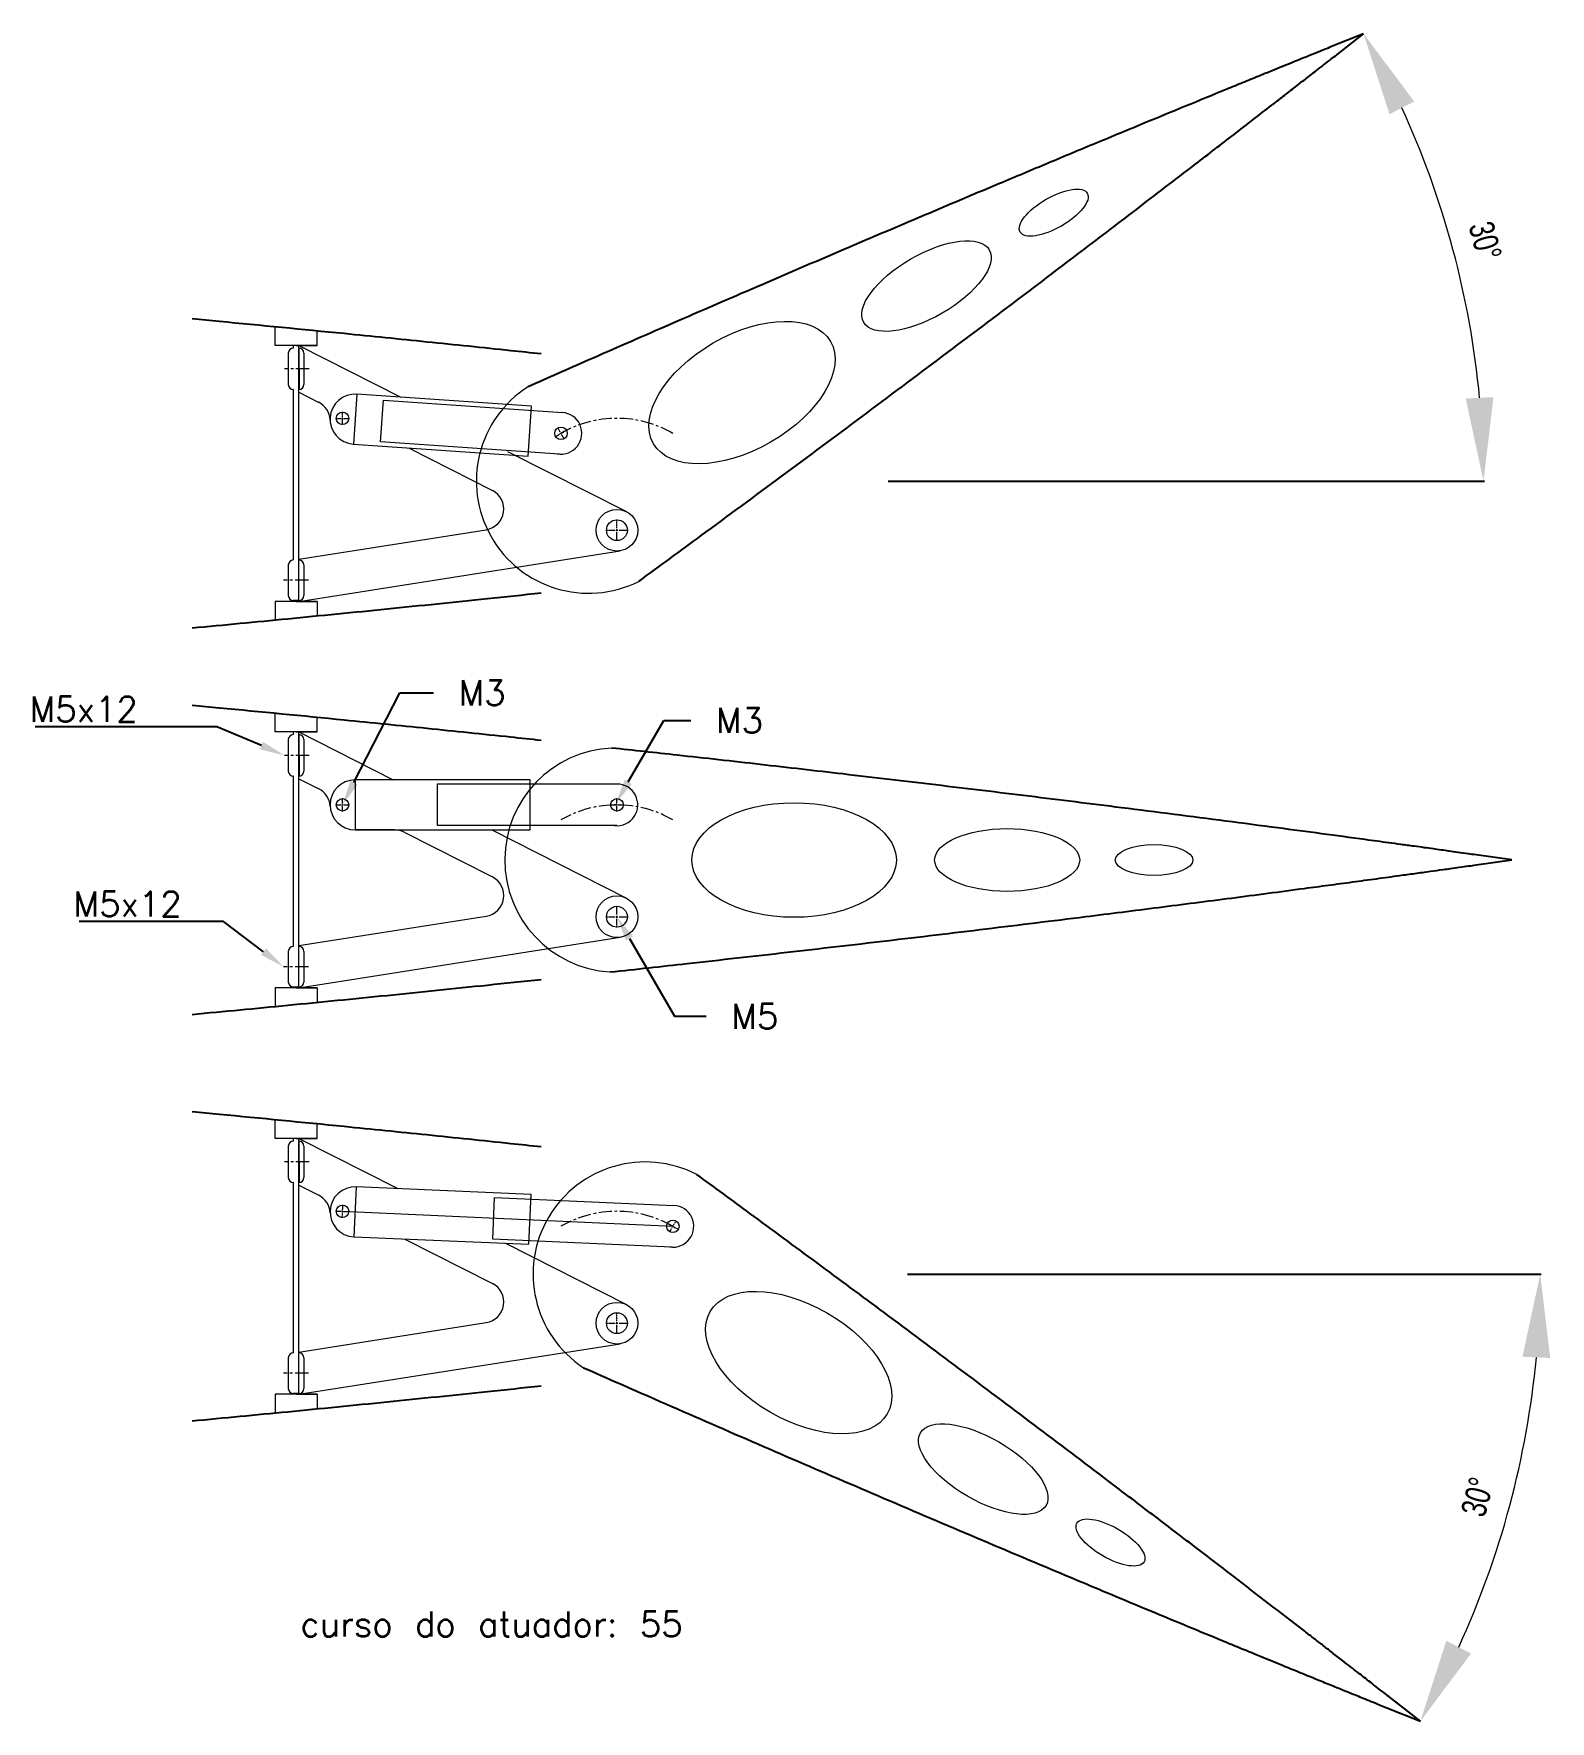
# Model space of a CAD drawing. Header units: millimetres. Extents: x 2623 to 3350, y 1266 to 2076.
import ezdxf
from ezdxf import colors
from ezdxf.entities.mleader import LeaderData, LeaderLine
from ezdxf.math import Vec2, Vec3

# ---------------------------------------------------------------- set-up
doc = ezdxf.new("R2010")
doc.units = ezdxf.units.MM
doc.linetypes.add('CENTER', pattern=[10.16, 6.35, -1.27, 1.27, -1.27])
doc.linetypes.add('CENTER2', pattern=[1.125, 0.75, -0.125, 0.125, -0.125])
doc.layers.get('0').update_dxf_attribs({"lineweight": 20})
for name, color, linetype, lineweight in [('cotas', 7, 'Continuous', 9), ('default', 7, 'Continuous', 20), ('deflet_pos', 7, 'Continuous', 20)]:
    doc.layers.add(name, color=color, linetype=linetype, lineweight=lineweight)
doc.styles.add('SLDTEXTSTYLE0', font='TXT', dxfattribs={"width": 0.75})
doc.styles.get("Standard").update_dxf_attribs({"font": 'txt.shx', "height": 12})
doc.dimstyles.new('ISO-25', dxfattribs={"dimtxt": 12, "dimasz": 40, "dimexe": 0.5, "dimexo": 0.5, "dimgap": 10, "dimtad": 1, "dimdec": 0, "dimtxsty": 'SLDTEXTSTYLE0', "dimcen": 2.5, "dimadec": 0, "dimazin": 0, "dimtfac": 1, "dimtdec": 0, "dimtmove": 0, "dimatfit": 3, "dimfxl": 1, "dimlwd": 5, "dimarcsym": 0})

# ---------------------------------------------------------------- blocks, each defined once
blk = doc.blocks.new('*U63')
at = {"layer": 'default', "color": 0, "linetype": 'CENTER2', "transparency": 16777216}
for p, q in [((-5.12, 0), (-1, 0)), ((0, 1), (0, 5.12)), ((1, 0), (5.12, 0)), ((0, -5.12), (0, -1))]:
    blk.add_line(p, q, dxfattribs=at)
at = {"layer": 'default', "color": 0, "linetype": 'Continuous', "transparency": 16777216}
for p, q in [((-0.5, 0), (0.5, 0)), ((0, -0.5), (0, 0.5))]:
    blk.add_line(p, q, dxfattribs=at)
blk = doc.blocks.new('*U64')
at = {"layer": 'default', "color": 0, "linetype": 'CENTER2', "transparency": 16777216}
for p, q in [((-3.12, 0), (-0.6, 0)), ((0, 0.6), (0, 3.12)), ((0.6, 0), (3.12, 0)), ((0, -3.12), (0, -0.6))]:
    blk.add_line(p, q, dxfattribs=at)
at = {"layer": 'default', "color": 0, "linetype": 'Continuous', "transparency": 16777216}
for p, q in [((-0.3, 0), (0.3, 0)), ((0, -0.3), (0, 0.3))]:
    blk.add_line(p, q, dxfattribs=at)
blk = doc.blocks.new('*U65')
at = {"layer": 'default', "color": 0, "linetype": 'CENTER2', "transparency": 16777216}
for p, q in [((-3.12, 0), (-0.6, 0)), ((0, 0.6), (0, 3.12)), ((0.6, 0), (3.12, 0)), ((0, -3.12), (0, -0.6))]:
    blk.add_line(p, q, dxfattribs=at)
at = {"layer": 'default', "color": 0, "linetype": 'Continuous', "transparency": 16777216}
for p, q in [((-0.3, 0), (0.3, 0)), ((0, -0.3), (0, 0.3))]:
    blk.add_line(p, q, dxfattribs=at)
blk = doc.blocks.new('*U71')
at = {"layer": 'default', "color": 0, "linetype": 'CENTER2', "transparency": 16777216}
for p, q in [((-5.12, 0), (-1, 0)), ((0, 1), (0, 5.12)), ((1, 0), (5.12, 0)), ((0, -5.12), (0, -1))]:
    blk.add_line(p, q, dxfattribs=at)
at = {"layer": 'default', "color": 0, "linetype": 'Continuous', "transparency": 16777216}
for p, q in [((-0.5, 0), (0.5, 0)), ((0, -0.5), (0, 0.5))]:
    blk.add_line(p, q, dxfattribs=at)
blk = doc.blocks.new('*U72')
at = {"layer": 'default', "color": 0, "linetype": 'CENTER2', "transparency": 16777216}
for p, q in [((-3.12, 0), (-0.6, 0)), ((0, 0.6), (0, 3.12)), ((0.6, 0), (3.12, 0)), ((0, -3.12), (0, -0.6))]:
    blk.add_line(p, q, dxfattribs=at)
at = {"layer": 'default', "color": 0, "linetype": 'Continuous', "transparency": 16777216}
for p, q in [((-0.3, 0), (0.3, 0)), ((0, -0.3), (0, 0.3))]:
    blk.add_line(p, q, dxfattribs=at)
blk = doc.blocks.new('*U70')
at = {"layer": 'default', "color": 0, "linetype": 'CENTER2', "transparency": 16777216}
for p, q in [((-3.12, 0), (-0.6, 0)), ((0, 0.6), (0, 3.12)), ((0.6, 0), (3.12, 0)), ((0, -3.12), (0, -0.6))]:
    blk.add_line(p, q, dxfattribs=at)
at = {"layer": 'default', "color": 0, "linetype": 'Continuous', "transparency": 16777216}
for p, q in [((-0.3, 0), (0.3, 0)), ((0, -0.3), (0, 0.3))]:
    blk.add_line(p, q, dxfattribs=at)
blk = doc.blocks.new('*U74')
at = {"layer": 'default', "color": 0, "linetype": 'CENTER2', "transparency": 16777216}
for p, q in [((-5.12, 0), (-1, 0)), ((0, 1), (0, 5.12)), ((1, 0), (5.12, 0)), ((0, -5.12), (0, -1))]:
    blk.add_line(p, q, dxfattribs=at)
at = {"layer": 'default', "color": 0, "linetype": 'Continuous', "transparency": 16777216}
for p, q in [((-0.5, 0), (0.5, 0)), ((0, -0.5), (0, 0.5))]:
    blk.add_line(p, q, dxfattribs=at)
blk = doc.blocks.new('*U75')
at = {"layer": 'default', "color": 0, "linetype": 'CENTER2', "transparency": 16777216}
for p, q in [((-3.12, 0), (-0.6, 0)), ((0, 0.6), (0, 3.12)), ((0.6, 0), (3.12, 0)), ((0, -3.12), (0, -0.6))]:
    blk.add_line(p, q, dxfattribs=at)
at = {"layer": 'default', "color": 0, "linetype": 'Continuous', "transparency": 16777216}
for p, q in [((-0.3, 0), (0.3, 0)), ((0, -0.3), (0, 0.3))]:
    blk.add_line(p, q, dxfattribs=at)
blk = doc.blocks.new('*U73')
at = {"layer": 'default', "color": 0, "linetype": 'CENTER2', "transparency": 16777216}
for p, q in [((-3.12, 0), (-0.6, 0)), ((0, 0.6), (0, 3.12)), ((0.6, 0), (3.12, 0)), ((0, -3.12), (0, -0.6))]:
    blk.add_line(p, q, dxfattribs=at)
at = {"layer": 'default', "color": 0, "linetype": 'Continuous', "transparency": 16777216}
for p, q in [((-0.3, 0), (0.3, 0)), ((0, -0.3), (0, 0.3))]:
    blk.add_line(p, q, dxfattribs=at)
blk = doc.blocks.new('*D77')
at = {"layer": 'cotas', "color": 0, "lineweight": -2, "transparency": 16777216}
blk.add_line((3032.8, 1861.13), (3318.63, 1861.13), dxfattribs=at)
at = {"layer": 'cotas', "color": 0, "lineweight": 5, "transparency": 16777216}
blk.add_arc((2889.09, 1861.13), 429.04, 5.34376, 24.66387, dxfattribs=at)
at = {"layer": 'cotas', "color": 0, "transparency": 16777216}
for points in [[(3273.06, 2037.1), (3284.91, 2043.22), (3260.62, 2075.7)], [(3322.92, 1901.4), (3309.6, 1900.77), (3318.13, 1861.13)]]:
    blk.add_solid(points, dxfattribs=at)
at = {"layer": 'cotas', "color": 0, "transparency": 16777216, "insert": (3318.95, 1976.34), "char_height": 12, "attachment_point": 5, "rotation": 285.00382, "style": 'SLDTEXTSTYLE0'}
blk.add_mtext('30°', dxfattribs=at)
blk = doc.blocks.new('*D79')
at = {"layer": 'cotas', "color": 0, "lineweight": -2, "transparency": 16777216}
blk.add_line((3041.97, 1480.8), (3345.83, 1480.8), dxfattribs=at)
at = {"layer": 'cotas', "color": 0, "lineweight": 5, "transparency": 16777216}
blk.add_arc((2916.29, 1480.8), 429.04, 335.35139, 354.65624, dxfattribs=at)
at = {"layer": 'cotas', "color": 0, "transparency": 16777216}
for points in [[(3336.8, 1441.16), (3350.12, 1440.54), (3345.33, 1480.8)], [(3312.16, 1298.81), (3300.31, 1304.93), (3287.88, 1266.34)]]:
    blk.add_solid(points, dxfattribs=at)
at = {"layer": 'cotas', "color": 0, "transparency": 16777216, "insert": (3315.26, 1373.93), "char_height": 12, "attachment_point": 5, "rotation": 75.00382, "style": 'SLDTEXTSTYLE0'}
blk.add_mtext('30°', dxfattribs=at)

msp = doc.modelspace()

# ---------------------------------------------------------------- linework, layer by layer
at = {"color": 7, "linetype": 'Continuous', "lineweight": 25}
for p, q in [((3260.62, 2075.7), (3244.54, 2069.2)), ((3246.95, 2065.02), (3260.62, 2075.7)), ((3331.73, 1679.45), (3314.56, 1681.87)), ((3314.56, 1677.04), (3331.73, 1679.45)), ((3271.8, 1272.83), (3287.88, 1266.34)), ((3287.88, 1266.34), (3274.21, 1277.01))]:
    msp.add_line(p, q, dxfattribs=at)
for centre, major_axis, ratio in [((3112.1, 1989.88), (-16.1, -9.3), 0.39755), ((3051.11, 1954.67), (-30.11, -17.39), 0.432506), ((2962.65, 1903.6), (-42.45, -24.51), 0.560625), ((2987.63, 1679.4), (-49.02, 0), 0.560625), ((3089.77, 1679.4), (-34.77, 0), 0.432506), ((3160.2, 1679.4), (-18.59, 0), 0.39755), ((2989.85, 1438.34), (-42.45, 24.51), 0.560625), ((3078.31, 1387.26), (-30.11, 17.39), 0.432506), ((3139.3, 1352.05), (-16.1, 9.3), 0.39755)]:
    msp.add_ellipse(centre, major_axis=major_axis, ratio=ratio)
for points, knots in [([(3244.54, 2069.2), (3243.4, 2068.74), (3240.71, 2067.65), (3236.66, 2066.01), (3232.61, 2064.37), (3228.91, 2062.87), (3225.22, 2061.37), (3221.14, 2059.71), (3216.3, 2057.74), (3211, 2055.58), (3205.51, 2053.34), (3200.17, 2051.15), (3183.62, 2044.38), (3161.03, 2035.08), (3132.58, 2023.27), (3109.33, 2013.58), (3080.15, 2001.33), (3044.8, 1986.4), (3003.55, 1968.81), (2963.78, 1951.71), (2925.63, 1935.16), (2891.57, 1920.28), (2869.72, 1910.67), (2860.1, 1906.42)], [0, 0, 0, 0, 0.0018995, 0.004459, 0.0067104, 0.0086166, 0.0105917, 0.0128447, 0.0153755, 0.0186396, 0.0216331, 0.0244934, 0.0275073, 0.0491246, 0.0620465, 0.0748554, 0.0878436, 0.1106955, 0.1338357, 0.156788, 0.1772322, 0.1977606, 0.2139274, 0.2139274, 0.2139274, 0.2139274]), ([(2913.18, 1813.05), (2923.17, 1820.36), (2946.09, 1837.17), (2981.77, 1863.51), (3020.34, 1892.18), (3058.8, 1920.97), (3093.82, 1947.37), (3125.3, 1971.25), (3153.33, 1992.64), (3175.06, 2009.32), (3190.52, 2021.23), (3199.72, 2028.33), (3208.81, 2035.36), (3216.77, 2041.53), (3223.65, 2046.87), (3229.19, 2051.18), (3233.74, 2054.72), (3237.41, 2057.58), (3240.7, 2060.14), (3243.93, 2062.66), (3246.05, 2064.32), (3246.95, 2065.02)], [0.785707, 0.785707, 0.785707, 0.785707, 0.8047304, 0.8293931, 0.8538837, 0.8786061, 0.9032448, 0.9212929, 0.9393508, 0.9574527, 0.9633987, 0.9693424, 0.9753126, 0.9810618, 0.9848395, 0.9886928, 0.9918459, 0.9936994, 0.9958521, 0.998246, 1, 1, 1, 1]), ([(2866.31, 1922.14), (2861.46, 1922.65), (2843.22, 1924.58), (2811.76, 1927.85), (2765.21, 1932.55), (2727.73, 1936.2), (2703.46, 1938.5), (2699.13, 1938.91)], [0.23140412, 0.23140412, 0.23140412, 0.23140412, 0.23890731, 0.25960523, 0.28001855, 0.31081848, 0.31749874, 0.31749874, 0.31749874, 0.31749874]), ([(2699.13, 1790.75), (2714.38, 1792.19), (2745.5, 1795.18), (2792.68, 1799.86), (2833.16, 1804.02), (2857.76, 1806.62), (2866.31, 1807.52)], [0.6825009, 0.6825009, 0.6825009, 0.6825009, 0.70604471, 0.73056371, 0.75537846, 0.76859564, 0.76859564, 0.76859564, 0.76859564]), ([(2866.31, 1736.76), (2861.46, 1737.28), (2843.22, 1739.2), (2811.76, 1742.47), (2765.21, 1747.17), (2727.73, 1750.82), (2703.46, 1753.12), (2699.13, 1753.53)], [0.23140412, 0.23140412, 0.23140412, 0.23140412, 0.23890731, 0.25960523, 0.28001855, 0.31081848, 0.31749874, 0.31749874, 0.31749874, 0.31749874]), ([(3314.56, 1681.87), (3313.33, 1682.04), (3310.46, 1682.44), (3306.14, 1683.04), (3301.81, 1683.65), (3297.86, 1684.2), (3293.9, 1684.74), (3289.55, 1685.35), (3284.36, 1686.06), (3278.7, 1686.84), (3272.82, 1687.64), (3267.11, 1688.42), (3249.38, 1690.83), (3225.17, 1694.07), (3194.63, 1698.08), (3169.65, 1701.3), (3138.25, 1705.29), (3100.18, 1710.03), (3055.65, 1715.42), (3012.67, 1720.49), (2971.35, 1725.24), (2934.41, 1729.38), (2910.68, 1731.98), (2900.23, 1733.12)], [0, 0, 0, 0, 0.0018995, 0.004459, 0.0067104, 0.0086166, 0.0105917, 0.0128447, 0.0153755, 0.0186396, 0.0216331, 0.0244934, 0.0275073, 0.0491246, 0.0620465, 0.0748554, 0.0878436, 0.1106955, 0.1338357, 0.156788, 0.1772322, 0.1977606, 0.2139274, 0.2139274, 0.2139274, 0.2139274]), ([(2899.52, 1625.71), (2911.82, 1627.05), (2940.07, 1630.15), (2984.14, 1635.12), (3031.88, 1640.66), (3079.59, 1646.36), (3123.11, 1651.72), (3162.32, 1656.66), (3197.29, 1661.17), (3224.45, 1664.75), (3243.79, 1667.33), (3255.3, 1668.88), (3266.69, 1670.42), (3276.68, 1671.79), (3285.3, 1672.98), (3292.25, 1673.93), (3297.96, 1674.72), (3302.57, 1675.37), (3306.69, 1675.94), (3310.75, 1676.51), (3313.43, 1676.88), (3314.56, 1677.04)], [0.785707, 0.785707, 0.785707, 0.785707, 0.8047304, 0.8293931, 0.8538837, 0.8786061, 0.9032448, 0.9212929, 0.9393508, 0.9574527, 0.9633987, 0.9693424, 0.9753126, 0.9810618, 0.9848395, 0.9886928, 0.9918459, 0.9936994, 0.9958521, 0.998246, 1, 1, 1, 1]), ([(2699.13, 1605.38), (2714.38, 1606.81), (2745.5, 1609.8), (2792.68, 1614.49), (2833.16, 1618.65), (2857.76, 1621.24), (2866.31, 1622.15)], [0.6825009, 0.6825009, 0.6825009, 0.6825009, 0.70604471, 0.73056371, 0.75537846, 0.76859564, 0.76859564, 0.76859564, 0.76859564]), ([(2866.31, 1541.81), (2861.46, 1542.33), (2843.22, 1544.26), (2811.76, 1547.52), (2765.21, 1552.22), (2727.73, 1555.88), (2703.46, 1558.17), (2699.13, 1558.58)], [0.23140412, 0.23140412, 0.23140412, 0.23140412, 0.23890731, 0.25960523, 0.28001855, 0.31081848, 0.31749874, 0.31749874, 0.31749874, 0.31749874]), ([(3274.21, 1277.01), (3273.24, 1277.77), (3270.95, 1279.56), (3267.51, 1282.24), (3264.06, 1284.93), (3260.92, 1287.38), (3257.77, 1289.83), (3254.3, 1292.53), (3250.16, 1295.74), (3245.64, 1299.25), (3240.96, 1302.88), (3236.4, 1306.41), (3222.25, 1317.36), (3202.9, 1332.27), (3178.46, 1351.01), (3158.44, 1366.29), (3133.24, 1385.45), (3102.64, 1408.59), (3066.77, 1435.52), (3032.08, 1461.41), (2998.67, 1486.17), (2968.76, 1508.23), (2949.51, 1522.35), (2941.02, 1528.56)], [0, 0, 0, 0, 0.0018995, 0.004459, 0.0067104, 0.0086166, 0.0105917, 0.0128447, 0.0153755, 0.0186396, 0.0216331, 0.0244934, 0.0275073, 0.0491246, 0.0620465, 0.0748554, 0.0878436, 0.1106955, 0.1338357, 0.156788, 0.1772322, 0.1977606, 0.2139274, 0.2139274, 0.2139274, 0.2139274]), ([(2886.7, 1435.9), (2898.02, 1430.9), (2924.04, 1419.46), (2964.69, 1401.73), (3008.81, 1382.66), (3052.97, 1363.75), (3093.34, 1346.62), (3129.77, 1331.3), (3162.31, 1317.72), (3187.62, 1307.24), (3205.66, 1299.81), (3216.4, 1295.39), (3227.04, 1291.04), (3236.37, 1287.22), (3244.43, 1283.94), (3250.93, 1281.29), (3256.27, 1279.12), (3260.58, 1277.37), (3264.44, 1275.81), (3268.24, 1274.27), (3270.74, 1273.26), (3271.8, 1272.83)], [0.785707, 0.785707, 0.785707, 0.785707, 0.8047304, 0.8293931, 0.8538837, 0.8786061, 0.9032448, 0.9212929, 0.9393508, 0.9574527, 0.9633987, 0.9693424, 0.9753126, 0.9810618, 0.9848395, 0.9886928, 0.9918459, 0.9936994, 0.9958521, 0.998246, 1, 1, 1, 1]), ([(2699.13, 1410.43), (2714.38, 1411.87), (2745.5, 1414.85), (2792.68, 1419.54), (2833.16, 1423.7), (2857.76, 1426.29), (2866.31, 1427.2)], [0.6825009, 0.6825009, 0.6825009, 0.6825009, 0.70604471, 0.73056371, 0.75537846, 0.76859564, 0.76859564, 0.76859564, 0.76859564])]:
    msp.add_open_spline(points, degree=3, knots=knots, dxfattribs=at)
at = {"layer": 'default'}
for p, q in [((2738.91, 1926.19), (2738.91, 1935.1)), ((2758.91, 1926.19), (2758.91, 1933.14)), ((2758.91, 1926.19), (2738.91, 1926.19)), ((2745.16, 1922.53), (2745.16, 1907.43)), ((2747.66, 1924.93), (2747.56, 1924.93)), ((2747.66, 1924.93), (2747.66, 1926.19)), ((2748.91, 1926.19), (2758.91, 1926.19)), ((2750.16, 1803.47), (2750.16, 1926.19)), ((2750.16, 1926.19), (2799.13, 1901.34)), ((2750.26, 1924.93), (2750.16, 1924.93)), ((2750.26, 1924.93), (2750.16, 1924.93)), ((2750.16, 1924.93), (2750.28, 1905.03)), ((2752.66, 1922.53), (2752.66, 1907.43)), ((2747.66, 1905.03), (2747.56, 1905.03)), ((2747.66, 1823.32), (2747.66, 1905.03)), ((2750.16, 1905.03), (2750.26, 1905.03)), ((2750.16, 1903.77), (2759.72, 1898.91)), ((2802.84, 1877.03), (2843.02, 1856.64)), ((2850.26, 1875.39), (2907.22, 1846.49)), ((2750.16, 1823.71), (2840.05, 1837.84)), ((2747.66, 1823.32), (2747.56, 1823.32)), ((2750.16, 1803.47), (2904.24, 1827.69)), ((2750.16, 1823.32), (2750.26, 1823.32)), ((2745.16, 1820.92), (2745.16, 1806.26)), ((2752.66, 1820.92), (2752.66, 1806.26)), ((2752.66, 1820.92), (2752.66, 1806.26)), ((2758.91, 1803.47), (2738.91, 1803.47)), ((2738.91, 1803.47), (2738.91, 1794.56)), ((2750.26, 1803.86), (2747.56, 1803.86)), ((2747.66, 1803.47), (2747.66, 1803.86)), ((2748.91, 1803.47), (2758.91, 1803.47)), ((2758.91, 1803.47), (2758.91, 1796.52)), ((2738.91, 1740.82), (2738.91, 1749.72)), ((2758.91, 1740.82), (2738.91, 1740.82)), ((2747.66, 1739.55), (2747.66, 1740.82)), ((2748.91, 1740.82), (2758.91, 1740.82)), ((2750.16, 1618.09), (2750.16, 1740.82)), ((2750.16, 1740.82), (2795.4, 1717.86)), ((2758.91, 1740.82), (2758.91, 1747.76)), ((2745.16, 1737.15), (2745.16, 1722.06)), ((2747.66, 1739.55), (2747.56, 1739.55)), ((2750.26, 1739.55), (2750.16, 1739.55)), ((2750.26, 1739.55), (2750.16, 1739.55)), ((2750.16, 1739.55), (2750.28, 1719.66)), ((2752.66, 1737.15), (2752.66, 1722.06)), ((2747.66, 1719.66), (2747.56, 1719.66)), ((2747.66, 1637.94), (2747.66, 1719.66)), ((2750.16, 1719.66), (2750.26, 1719.66)), ((2750.16, 1718.39), (2759.72, 1713.54)), ((2796.11, 1693.86), (2777.16, 1693.86)), ((2800.63, 1692.78), (2843.02, 1671.26)), ((2842.69, 1693.86), (2907.22, 1661.11)), ((2750.16, 1638.34), (2840.05, 1652.47)), ((2745.16, 1635.54), (2745.16, 1620.88)), ((2747.66, 1637.94), (2747.56, 1637.94)), ((2750.16, 1618.09), (2904.24, 1642.32)), ((2750.16, 1637.94), (2750.26, 1637.94)), ((2752.66, 1635.54), (2752.66, 1620.88)), ((2752.66, 1635.54), (2752.66, 1620.88)), ((2758.91, 1618.09), (2738.91, 1618.09)), ((2738.91, 1618.09), (2738.91, 1609.19)), ((2750.26, 1618.48), (2747.56, 1618.48)), ((2747.66, 1618.09), (2747.66, 1618.48)), ((2748.91, 1618.09), (2758.91, 1618.09)), ((2758.91, 1618.09), (2758.91, 1611.14)), ((2738.91, 1545.87), (2738.91, 1554.77)), ((2758.91, 1545.87), (2758.91, 1552.82)), ((2758.91, 1545.87), (2738.91, 1545.87)), ((2745.16, 1542.2), (2745.16, 1527.11)), ((2747.66, 1544.6), (2747.56, 1544.6)), ((2747.66, 1544.6), (2747.66, 1545.87)), ((2748.91, 1545.87), (2758.91, 1545.87)), ((2750.16, 1423.14), (2750.16, 1545.87)), ((2750.16, 1545.87), (2797.64, 1521.78)), ((2750.26, 1544.6), (2750.16, 1544.6)), ((2750.26, 1544.6), (2750.16, 1544.6)), ((2750.16, 1544.6), (2750.28, 1524.71)), ((2752.66, 1542.2), (2752.66, 1527.11)), ((2747.66, 1524.71), (2747.56, 1524.71)), ((2747.66, 1442.99), (2747.66, 1524.71)), ((2750.16, 1524.71), (2750.26, 1524.71)), ((2750.16, 1523.44), (2759.72, 1518.59)), ((2801.06, 1497.61), (2843.02, 1476.32)), ((2849.3, 1495.56), (2907.22, 1466.16)), ((2750.16, 1443.39), (2840.05, 1457.52)), ((2747.66, 1442.99), (2747.56, 1442.99)), ((2750.16, 1423.14), (2904.24, 1447.37)), ((2750.16, 1442.99), (2750.26, 1442.99)), ((2745.16, 1440.59), (2745.16, 1425.94)), ((2752.66, 1440.59), (2752.66, 1425.94)), ((2752.66, 1440.59), (2752.66, 1425.94)), ((2758.91, 1423.14), (2738.91, 1423.14)), ((2738.91, 1423.14), (2738.91, 1414.24)), ((2750.26, 1423.54), (2747.56, 1423.54)), ((2747.66, 1423.14), (2747.66, 1423.54)), ((2748.91, 1423.14), (2758.91, 1423.14)), ((2758.91, 1423.14), (2758.91, 1416.2))]:
    msp.add_line(p, q, dxfattribs=at)
at = {"layer": 'default', "linetype": 'CENTER'}
for p, q in [((2755.19, 1914.98), (2743.3, 1914.98)), ((2754.78, 1813.59), (2742.89, 1813.59)), ((2755.19, 1729.6), (2743.3, 1729.6)), ((2754.78, 1628.21), (2742.89, 1628.21)), ((2755.19, 1534.66), (2743.3, 1534.66)), ((2754.78, 1433.26), (2742.89, 1433.26))]:
    msp.add_line(p, q, dxfattribs=at)
at = {"layer": 'default'}
for points in [[(2776.33, 1878.85), (2860.13, 1873.1), (2861.77, 1897.04), (2777.97, 1902.8)], [(2777.16, 1693.86), (2861.16, 1693.86), (2861.16, 1717.86), (2777.16, 1717.86)], [(2776.61, 1498.65), (2860.53, 1495.08), (2861.62, 1519.05), (2777.7, 1522.63)]]:
    msp.add_lwpolyline(points, close=True, dxfattribs=at)
for points in [[(2875.18, 1874.13), (2789.38, 1879.97), (2790.75, 1899.92), (2876.55, 1894.08)], [(2902.69, 1695.92), (2816.69, 1695.92), (2816.69, 1715.92), (2902.69, 1715.92), (2902.69, 1715.86)], [(2929.07, 1493.79), (2843.16, 1497.59), (2844.06, 1517.57), (2929.98, 1513.77), (2929.98, 1513.71)]]:
    msp.add_lwpolyline(points, dxfattribs=at)
for centre, radius in [((2771.16, 1891.23), 3), ((2875.86, 1884.05), 3), ((2902.69, 1837.57), 10), ((2902.69, 1837.57), 5), ((2771.16, 1705.86), 3), ((2902.69, 1705.86), 3), ((2902.69, 1652.19), 10), ((2902.69, 1652.19), 5), ((2771.16, 1510.91), 3), ((2929.52, 1503.72), 3), ((2902.69, 1457.25), 10), ((2902.69, 1457.25), 5)]:
    msp.add_circle(centre, radius, dxfattribs=at)
for centre, radius, start, end in [((2747.56, 1922.53), 2.4, 90, 180), ((2750.26, 1922.53), 2.4, 0, 90), ((2747.56, 1907.43), 2.4, 180, 270), ((2750.26, 1907.43), 2.4, 270, 0), ((2777.15, 1890.82), 12, 86.07162, 266.07162), ((2889.09, 1861.13), 53.78, 122.62665, 296.61705), ((2755.2, 1890), 10, 3.22711, 63.09198), ((2875.86, 1884.05), 10, 259.81543, 86.07162), ((2838.49, 1847.72), 10, 278.93551, 63.09198), ((2747.56, 1820.92), 2.4, 90, 180), ((2750.26, 1820.92), 2.4, 0, 90), ((2747.56, 1806.26), 2.4, 180, 270), ((2750.26, 1806.26), 2.4, 270, 0), ((2747.56, 1737.15), 2.4, 90, 180), ((2750.26, 1737.15), 2.4, 0, 90), ((2902.69, 1679.4), 53.78, 92.62665, 266.61705), ((2747.56, 1722.06), 2.4, 180, 270), ((2750.26, 1722.06), 2.4, 270, 0), ((2777.16, 1705.86), 12, 90, 270), ((2777.16, 1705.86), 12, 90, 270), ((2902.69, 1705.86), 10, 263.74382, 90), ((2755.2, 1704.62), 10, 3.22711, 63.09198), ((2796.11, 1683.86), 10, 63.09198, 90), ((2838.49, 1662.35), 10, 278.93551, 63.09198), ((2747.56, 1635.54), 2.4, 90, 180), ((2750.26, 1635.54), 2.4, 0, 90), ((2747.56, 1620.88), 2.4, 180, 270), ((2750.26, 1620.88), 2.4, 270, 0), ((2747.56, 1542.2), 2.4, 90, 180), ((2750.26, 1542.2), 2.4, 0, 90), ((2916.29, 1480.8), 53.78, 62.62665, 236.61705), ((2747.56, 1527.11), 2.4, 180, 270), ((2750.26, 1527.11), 2.4, 270, 0), ((2777.16, 1510.64), 12, 87.40054, 267.40054), ((2777.16, 1510.64), 12, 87.40054, 267.40054), ((2755.2, 1509.67), 10, 3.22711, 63.09198), ((2929.52, 1503.72), 10, 261.14436, 87.40054), ((2838.49, 1467.4), 10, 278.93551, 63.09198), ((2747.56, 1440.59), 2.4, 90, 180), ((2750.26, 1440.59), 2.4, 0, 90), ((2747.56, 1425.94), 2.4, 180, 270), ((2750.26, 1425.94), 2.4, 270, 0)]:
    msp.add_arc(centre, radius, start, end, dxfattribs=at)
at = {"layer": 'default', "linetype": 'CENTER'}
for centre in [(2902.69, 1837.57), (2902.69, 1652.19), (2902.69, 1457.25)]:
    msp.add_arc(centre, 53.66, 60, 120, dxfattribs=at)
at = {"layer": 'deflet_pos'}
msp.add_line((2771.16, 1510.91), (2929.52, 1503.72), dxfattribs=at)

# ---------------------------------------------------------------- block references
at = {"layer": 'default', "linetype": 'CENTER2'}
for name, p in [('*U70', (2771.16, 1891.23)), ('*U71', (2902.69, 1837.57)), ('*U65', (2771.16, 1705.86)), ('*U64', (2902.69, 1705.86)), ('*U63', (2902.69, 1652.19)), ('*U74', (2902.69, 1457.25))]:
    msp.add_blockref(name, p, dxfattribs=at)
for name, p, rotation in [('*U72', (2875.86, 1884.05), 29.99999999999999), ('*U73', (2771.16, 1510.91), 357.4005442060282), ('*U75', (2929.52, 1503.72), 329.9999999999999)]:
    msp.add_blockref(name, p, dxfattribs=dict(at, rotation=rotation))

# ---------------------------------------------------------------- texts
at = {"layer": 'cotas', "insert": (2750.95, 1318.92), "char_height": 12, "attachment_point": 1}
msp.add_mtext_dynamic_manual_height_columns('curso do atuador: 55', width=282.9117, gutter_width=60, heights=[17.49], dxfattribs=at)

# ---------------------------------------------------------------- dimensions: what is measured, and where the dimension line sits
at = {"layer": 'cotas'}
for base, center, p1, p2, picture, middle in [((3311.6, 1935.65), (2889.09, 1861.13), (3032.3, 1861.13), (3260.62, 2075.7), '*D77', (3318.95, 1976.34)), ((3319.47, 1334.1), (2916.29, 1480.8), (3287.88, 1266.34), (3041.47, 1480.8), '*D79', (3315.26, 1373.93))]:
    dim = msp.add_angular_dim_3p(base=base, center=center, p1=p1, p2=p2, dimstyle='ISO-25', dxfattribs=at)
    dim.commit()
    dim.dimension.update_dxf_attribs({"geometry": picture, "text_midpoint": middle})

# ---------------------------------------------------------------- leaders
ml = msp.add_multileader_mtext('Standard', dxfattribs=at)
ml.set_content('M3', color=256)
ml.set_leader_properties()
ml.build(insert=Vec2(0, 0))
ml.multileader.update_dxf_attribs({"text_right_attachment_type": 6, "dogleg_length": 200, "arrow_head_size": 12})
ctx = ml.context
ctx.base_point, ctx.char_height, ctx.arrow_head_size, ctx.landing_gap_size, ctx.plane_origin = Vec3(2814.69, 1759.59), 12, 12, 12, Vec3(2771.16, 1705.86)
ctx.right_attachment = 6
notes = []
notes.append((ctx, [(0, (1, 1, 0), (2798.57, 1759.59), (1, 0), 16.12, [(0, [(2771.16, 1705.86)], 0, [])])]))
ctx.mtext.insert, ctx.mtext.flow_direction = Vec3(2826.69, 1765.59), 5
ml = msp.add_multileader_mtext('Standard', dxfattribs=at)
ml.set_content('M5x12', color=256)
ml.set_leader_properties()
ml.build(insert=Vec2(0, 0))
ml.multileader.update_dxf_attribs({"text_right_attachment_type": 6, "dogleg_length": 200, "arrow_head_size": 12})
ctx = ml.context
ctx.base_point, ctx.char_height, ctx.arrow_head_size, ctx.landing_gap_size, ctx.plane_origin = Vec3(2609.01, 1751.75), 12, 12, 12, Vec3(2743.3, 1729.6)
ctx.right_attachment, ctx.text_align_type = 6, 2
notes.append((ctx, [(0, (1, 1, 0), (2710.82, 1743.35), (-1, 0), 25.8, [(0, [(2743.3, 1729.6)], 0, [])])]))
ctx.mtext.insert, ctx.mtext.alignment, ctx.mtext.flow_direction = Vec3(2673.01, 1757.75), 3, 5
ml = msp.add_multileader_mtext('Standard', dxfattribs=at)
ml.set_content('M3', color=256)
ml.set_leader_properties()
ml.build(insert=Vec2(0, 0))
ml.multileader.update_dxf_attribs({"text_right_attachment_type": 6, "dogleg_length": 200, "arrow_head_size": 12})
ctx = ml.context
ctx.base_point, ctx.char_height, ctx.arrow_head_size, ctx.landing_gap_size, ctx.plane_origin = Vec3(2938.1, 1746.35), 12, 12, 12, Vec3(2902.09, 1706.46)
ctx.right_attachment = 6
notes.append((ctx, [(0, (1, 1, 0), (2925.12, 1746.35), (1, 0), 12.98, [(0, [(2902.09, 1706.46)], 0, [])])]))
ctx.mtext.insert, ctx.mtext.flow_direction = Vec3(2950.1, 1752.35), 5
ml = msp.add_multileader_mtext('Standard', dxfattribs=at)
ml.set_content('M5x12', color=256)
ml.set_leader_properties()
ml.build(insert=Vec2(0, 0))
ml.multileader.update_dxf_attribs({"text_right_attachment_type": 6, "dogleg_length": 200, "arrow_head_size": 12})
ctx = ml.context
ctx.base_point, ctx.char_height, ctx.arrow_head_size, ctx.landing_gap_size, ctx.plane_origin = Vec3(2630.05, 1658.33), 12, 12, 12, Vec3(2742.89, 1628.21)
ctx.right_attachment, ctx.text_align_type = 6, 2
notes.append((ctx, [(0, (1, 1, 0), (2714.08, 1649.93), (-1, 0), 8.04, [(0, [(2742.89, 1628.21)], 0, [])])]))
ctx.mtext.insert, ctx.mtext.alignment, ctx.mtext.flow_direction = Vec3(2694.05, 1664.33), 3, 5
ml = msp.add_multileader_mtext('Standard', dxfattribs=at)
ml.set_content('M5', color=256)
ml.set_leader_properties()
ml.build(insert=Vec2(0, 0))
ml.multileader.update_dxf_attribs({"text_right_attachment_type": 6, "dogleg_length": 200, "arrow_head_size": 12})
ctx = ml.context
ctx.base_point, ctx.char_height, ctx.arrow_head_size, ctx.landing_gap_size, ctx.plane_origin = Vec3(2945.47, 1604.48), 12, 12, 12, Vec3(2902.69, 1652.19)
ctx.right_attachment = 6
notes.append((ctx, [(0, (1, 1, 0), (2930.24, 1604.48), (1, 0), 15.24, [(0, [(2902.69, 1652.19)], 0, [])])]))
ctx.mtext.insert, ctx.mtext.flow_direction = Vec3(2957.47, 1610.48), 5
for ctx, leaders in notes:
    for number, flags, end, landing, length, lines in leaders:
        leader = LeaderData()
        leader.index, (leader.has_last_leader_line, leader.has_dogleg_vector, leader.attachment_direction) = number, flags
        leader.last_leader_point, leader.dogleg_vector, leader.dogleg_length = Vec3(end), Vec3(landing), length
        for number, points, colour, breaks in lines:
            line = LeaderLine()
            line.index, line.vertices, line.color, line.breaks = number, Vec3.list(points), colors.encode_raw_color(colour), breaks
            leader.lines.append(line)
        ctx.leaders.append(leader)

doc.saveas('drawing.dxf')
